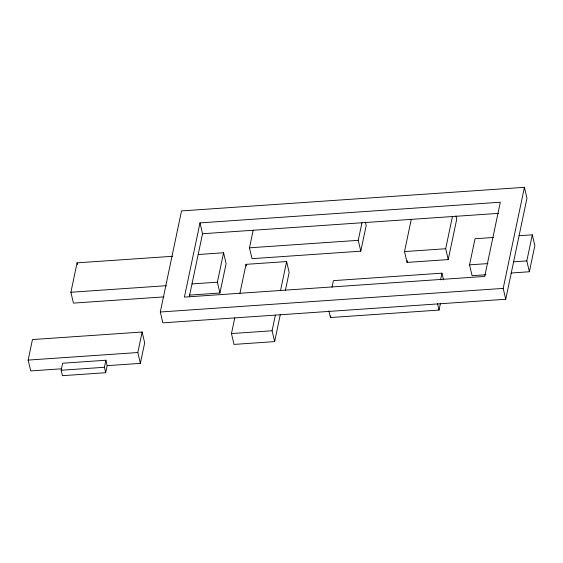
<?xml version="1.0" encoding="UTF-8"?>
<svg xmlns="http://www.w3.org/2000/svg" width="563" height="563" viewBox="0 0 563 563"><rect width="100%" height="100%" fill="white"/><g stroke="black" fill="none" stroke-linecap="round" stroke-linejoin="round"><path stroke-width="0.84" d="M61.283 368.821L30.698 370.926L28.15 360.081L32.457 339.559L142.136 332.015L144.677 342.86L140.37 363.374L107.16 365.661L105.682 372.706L62.423 375.683L61.156 370.257L62.634 363.219L105.886 360.243L107.16 365.661M163.791 296.891L73.436 303.105L70.889 292.26L77.068 262.851L172.51 256.285M105.682 372.706L104.408 367.28L105.886 360.243M140.37 363.374L137.829 352.529L142.136 332.015M160.3 312.001L181.525 210.914L524.42 187.317L526.968 198.162L505.743 299.249L162.848 322.845L160.3 312.001L503.195 288.397L524.42 187.317M199.992 222.885L184.411 297.095L484.729 276.426L500.317 202.223L199.992 222.885L202.539 233.736L189.295 296.792M189.231 295.139L219.936 293.027L217.388 282.183L223.567 252.766L198.176 254.518M219.936 293.027L226.108 263.618L223.567 252.766M280.367 314.274L274.631 341.614L234.018 344.408L231.47 333.563L234.764 317.898M239.915 293.365L246.01 264.35L286.616 261.556L289.164 272.401L285.392 290.346M365.415 222.125L366.196 225.467L360.799 251.182L252.027 258.663L249.479 247.819L253.167 230.253M274.631 341.614L272.084 330.77L275.377 315.104M280.529 290.571L286.616 261.556M331.994 287.299L333.395 280.641L441.962 273.168L443.524 279.846M440.449 303.344L439.034 310.072L330.467 317.539L330.819 315.864M360.799 251.182L358.251 240.331L361.939 222.765M455.931 215.896L456.713 219.232L448.239 259.585L407.049 262.421L404.508 251.577L411.272 219.366M407.049 262.421L407.408 260.704M448.239 259.585L445.692 248.74L452.455 216.537M440.562 279.825L441.962 273.168M485.982 274.744L472.097 275.694L469.556 264.849L475.038 238.754L493.413 237.487M511.148 273.013L529.368 271.753L526.827 260.908L532.302 234.813L519.079 235.721M529.368 271.753L534.85 245.658L532.302 234.813M202.539 233.736L498.515 213.363M249.479 247.819L358.251 240.331M404.508 251.577L445.692 248.74M70.889 292.26L166.331 285.694M191.997 283.928L217.388 282.183M469.556 264.849L487.938 263.583M513.604 261.816L526.827 260.908M231.47 333.563L272.084 330.77M28.15 360.081L137.829 352.529M61.156 370.257L104.408 367.28M503.195 288.397L505.743 299.249M437.465 303.394L439.034 310.072M328.898 310.867L330.467 317.539M246.01 264.35L246.397 266.017M77.068 262.851L77.455 264.519"/></g></svg>
